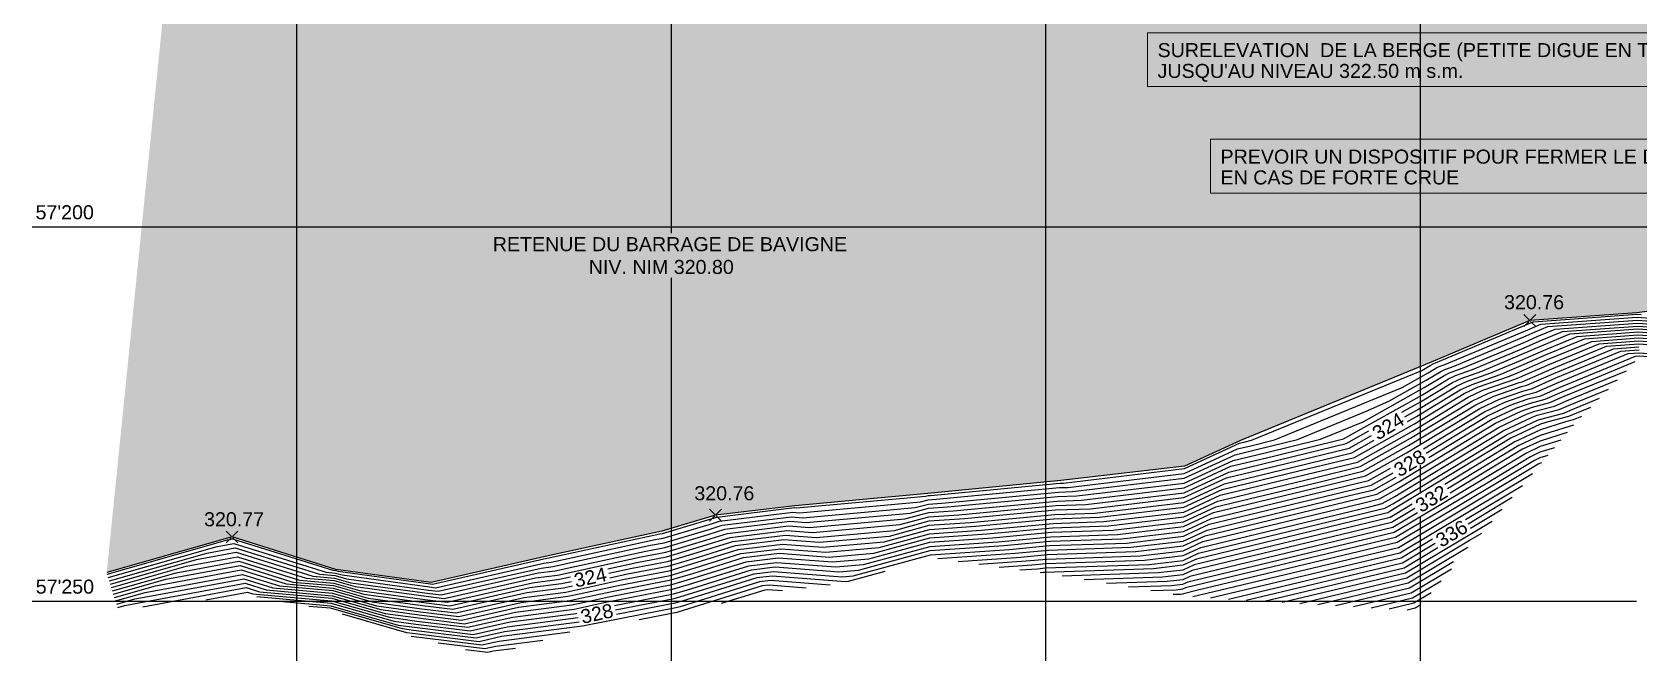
# Model space of a CAD drawing. Extents: x 109417 to 110207, y -57085 to -56659.
# Drawn here: x 109416.6 to 109631.1, y -57084.7 to -57000.7 of the extents above; entities that cross this region are included whole.
import ezdxf
from ezdxf.enums import TextEntityAlignment as Align

# ---------------------------------------------------------------- set-up
doc = ezdxf.new("R2010")
doc.units = 0
doc.header["$MEASUREMENT"] = 0
for name, color, linetype in [('colore lago', 131, 'Continuous'), ('Contorno lago', 150, 'Continuous'), ('Coordinate', 2, 'Continuous'), ('Curve livello', 2, 'Continuous'), ('LIN018CO', 6, 'Continuous'), ('LIN035CO', 1, 'Continuous'), ('TEXT035', 1, 'Continuous'), ('TRATTCOLO-32', 255, 'Continuous')]:
    doc.layers.add(name, color=color, linetype=linetype)
doc.styles.add('ARIAL', font='arial.ttf')

# ---------------------------------------------------------------- blocks, each defined once
blk = doc.blocks.new('quote')
at = {"layer": 'LIN018CO'}
for p, q in [((0.001, 0.001), (-0.001, -0.001)), ((0.001, -0.001), (-0.001, 0.001))]:
    blk.add_line(p, q, dxfattribs=at)
at = {"layer": 'LIN035CO'}
for p, q in [((-0.013, 0.013), (-0.106, 0.106)), ((0.106, 0.106), (0.013, 0.013)), ((-0.013, -0.013), (-0.106, -0.106)), ((0.106, -0.106), (0.013, -0.013))]:
    blk.add_line(p, q, dxfattribs=at)
at = {"layer": 'TEXT035', "style": 'ARIAL'}
blk.add_attdef('VALORE', text='', height=0.25, dxfattribs=at).set_placement((0, 0.33), align=Align.CENTER)

msp = doc.modelspace()

# ---------------------------------------------------------------- hatches: boundary and pattern name
at = {"layer": 'colore lago', "linetype": 'Continuous', "lineweight": 0}
h = msp.add_hatch(color=256, dxfattribs=at)
h.paths.add_polyline_path([(109787.607, -56851.909), (109781.374, -56851.449), (109780.949, -56859.593), (109779.775, -56865.319), (109777.001, -56871.497), (109761.391, -56890.187), (109747.224, -56907.079), (109737.978, -56923.583), (109734.471, -56930.887), (109731.694, -56934.795), (109728.436, -56926.156), (109726.511, -56919.287), (109725.837, -56918.904), (109723.973, -56919.58), (109723.988, -56920.171), (109724.888, -56921.996), (109726.863, -56926.685), (109729.712, -56933.551), (109730.097, -56935.764), (109729.462, -56938.822), (109727.856, -56942.641), (109725.242, -56949.193), (109721.697, -56959.227), (109717.196, -56965.971), (109710.076, -56979.677), (109705.373, -56986.684), (109701.277, -56990.549), (109698.942, -56990.929), (109693.841, -56994.905), (109679.969, -56993.381), (109675.304, -56991.429), (109671.531, -56988.549), (109672.55, -56984.88), (109653.63, -56983.645), (109642.782, -56982.891), (109631.732, -56980.846), (109619.991, -56978.617), (109604.845, -56973.59), (109588.969, -56970.965), (109582.676, -56968.702), (109574.178, -56970.162), (109556.627, -56973.838), (109544.428, -56977.023), (109537.378, -56977.411), (109529.99, -56983.704), (109523.028, -56985.896), (109504.687, -56990.299), (109474.817, -56995.139), (109462.524, -56996.172), (109455.385, -56992.543), (109434.357, -56995.751), (109426.559, -57072.876), (109443.284, -57068.136), (109457.142, -57072.469), (109469.867, -57074.214), (109485.464, -57070.671), (109500.677, -57067.369), (109507.825, -57065.235), (109518.431, -57063.959), (109536.187, -57062.345), (109553.899, -57060.589), (109570.418, -57058.693), (109577.915, -57055.241), (109603.353, -57044.784), (109616.537, -57039.237), (109630.826, -57038.192), (109653.396, -57035.26), (109668.509, -57031.141), (109680.931, -57024.619), (109688.723, -57019.638), (109694.725, -57013.245), (109701.19, -57003.464), (109706.469, -56996.467), (109718.692, -56977.274), (109733.25, -56949.313), (109744.002, -56925.912), (109749.941, -56914.958), (109758.165, -56904.008), (109766.502, -56894.13), (109776.242, -56880.6), (109781.219, -56873.706), (109786.152, -56861.957)])
h.paths.add_polyline_path([(109691.743, -56996.42), (109692.295, -56997.489), (109693.646, -56999.261), (109687.045, -57013.29), (109681.623, -57017.686), (109671.799, -57022.132), (109664.058, -57022.737), (109658.721, -57023.311), (109655.784, -57021.935), (109654.806, -57020.19), (109664.117, -57019.272), (109670.219, -57014.457), (109667.734, -57010.763), (109669.661, -57007.649), (109667.048, -57004.165), (109669.356, -57001.462), (109673.817, -56996.222), (109675.953, -56995.596), (109680.301, -56996.471), (109687.584, -56995.841)], flags=16)
at = {"layer": 'LIN018CO', "linetype": 'Continuous', "lineweight": 0}
for points in [[(109641.357, -57007.986), (109565.488, -57007.986), (109565.488, -57001.377), (109564.906, -57001.377), (109564.906, -57008.568), (109641.357, -57008.568)], [(109649.758, -57022.209), (109573.888, -57022.209), (109573.888, -57015.601), (109573.306, -57015.601), (109573.306, -57022.792), (109649.758, -57022.792)]]:
    msp.add_hatch(color=256, dxfattribs=at).paths.add_polyline_path(points)
at = {"layer": 'TRATTCOLO-32', "linetype": 'Continuous', "lineweight": 0}
for points in [[(109565.488, -57007.986), (109641.94, -57007.986), (109641.94, -57001.99), (109654.523, -56980.257), (109640.853, -57000.795), (109565.488, -57000.795)], [(109650.34, -57016.214), (109675.554, -56981.544), (109649.253, -57015.018), (109573.888, -57015.018), (109573.888, -57022.209), (109650.34, -57022.209)]]:
    msp.add_hatch(color=256, dxfattribs=at).paths.add_polyline_path(points)

# ---------------------------------------------------------------- linework, layer by layer
at = {"layer": 'Contorno lago', "linetype": 'Continuous', "elevation": 322.711, "flags": 128}
msp.add_lwpolyline([(109653.396, -57035.26), (109630.826, -57038.192), (109616.537, -57039.237), (109603.353, -57044.784), (109577.915, -57055.241), (109570.418, -57058.693), (109553.899, -57060.589), (109536.187, -57062.345), (109518.431, -57063.959), (109507.825, -57065.235), (109500.677, -57067.369), (109485.464, -57070.671), (109469.867, -57074.214), (109457.142, -57072.469), (109443.284, -57068.136), (109426.559, -57072.876)], dxfattribs=at)
at = {"layer": 'Coordinate'}
for p, q in [((109451.885, -56888.957), (109451.885, -57084.683)), ((109501.885, -56888.957), (109501.885, -57027.573)), ((109551.885, -56888.957), (109551.885, -57021.661)), ((109601.885, -56922.376), (109601.885, -57055.746)), ((109551.885, -57021.661), (109551.885, -57084.683)), ((109720.327, -57026.75), (109416.601, -57026.75)), ((109501.885, -57033.523), (109501.885, -57084.683)), ((109601.885, -57058.547), (109601.885, -57061.794)), ((109601.885, -57061.794), (109601.885, -57062.239)), ((109601.885, -57065.477), (109601.885, -57084.683)), ((109490.069, -57076.75), (109416.601, -57076.75)), ((109630.743, -57076.75), (109490.069, -57076.75))]:
    msp.add_line(p, q, dxfattribs=at)
at = {"layer": 'Curve livello', "color": 7}
msp.add_line((109594.599, -57051.397, 322), (109597.716, -57049.99, 322), dxfattribs=at)
for points in [[(109597.716, -57049.99), (109602.704, -57047.19), (109604.642, -57046.013), (109605.161, -57045.768), (109606.403, -57045.335), (109616.054, -57041.272), (109617.226, -57040.756), (109618.947, -57040.045), (109630.881, -57039.166), (109633.881, -57039.384), (109651.95, -57037.037), (109655.621, -57036.744), (109668.117, -57033.32), (109671.003, -57031.737), (109681.615, -57026.167), (109688.269, -57021.922), (109689.739, -57020.749), (109694.922, -57015.2), (109695.843, -57014.53)], [(109597.54, -57056.678), (109600.606, -57054.956), (109608.804, -57049.98), (109610.995, -57048.943), (109615.103, -57047.512), (109615.496, -57047.41), (109619.454, -57045.666), (109626.741, -57042.659), (109631.058, -57042.341), (109643.838, -57043.271), (109647.235, -57042.83), (109662.874, -57041.583), (109666.825, -57040.5), (109679.22, -57033.703), (109683.866, -57031.264), (109686.779, -57029.406), (109693.068, -57024.387), (109695.577, -57021.701), (109702.156, -57016.912)], [(109599.833, -57052.096), (109601.655, -57051.073), (109606.723, -57047.996), (109608.078, -57047.355), (109611.326, -57046.224), (109615.274, -57044.562), (109618.34, -57043.211), (109622.844, -57041.352), (109630.97, -57040.753), (109638.859, -57041.328), (109649.592, -57039.934), (109659.248, -57039.163), (109667.471, -57036.91), (109675.112, -57032.72), (109682.741, -57028.716), (109687.524, -57025.664), (109691.404, -57022.568), (109695.25, -57018.451), (109697.364, -57016.912)], [(109602.677, -57056.946), (109610.884, -57051.964), (109613.912, -57050.531), (109616.302, -57049.698), (109617.974, -57049.265), (109620.569, -57048.121), (109630.637, -57043.966), (109631.147, -57043.928), (109634.151, -57044.147)], [(109603.385, -57059.763), (109612.965, -57053.947), (109616.83, -57052.118), (109617.501, -57051.884), (109620.451, -57051.119), (109621.683, -57050.577), (109627.014, -57048.376)], [(109488.922, -57071.476), (109499.155, -57069.25), (109500.956, -57068.901), (109507.113, -57067.07), (109508.707, -57066.572), (109517.95, -57065.437), (109519.494, -57065.556), (109534.489, -57064.213), (109536.241, -57063.737), (109538.038, -57063.613), (109553.626, -57062.141), (109555.465, -57062.078), (109570.394, -57060.295), (109577.203, -57057.15), (109580.237, -57056.418), (109585.51, -57055.129), (109594.599, -57051.397)], [(109493.588, -57072.978), (109496.683, -57072.305), (109501.41, -57071.391), (109505.961, -57070.037), (109510.132, -57068.734), (109517.158, -57067.871), (109521.244, -57068.187), (109531.73, -57067.248), (109536.327, -57066), (109541.045, -57065.674), (109553.207, -57064.526), (109557.871, -57064.366), (109570.355, -57062.874), (109576.049, -57060.245), (109584, -57058.325), (109592.391, -57056.273), (109595.391, -57054.59)], [(109622.36, -57053.186), (109617.922, -57054.57), (109615.046, -57055.931), (109605.537, -57061.703)], [(109489.968, -57076.284), (109494.21, -57075.361), (109501.864, -57073.88), (109504.81, -57073.004), (109511.557, -57070.896), (109516.366, -57070.305), (109522.994, -57070.818), (109528.971, -57070.283), (109536.414, -57068.262), (109544.051, -57067.735), (109552.788, -57066.91), (109560.277, -57066.653), (109570.316, -57065.454), (109574.895, -57063.339), (109587.763, -57060.231), (109593.867, -57058.739), (109597.54, -57056.678)], [(109618.945, -57057.232), (109617.842, -57057.576), (109617.127, -57057.914), (109613.831, -57059.915), (109606.163, -57064.495)], [(109494.492, -57077.884), (109502.317, -57076.37), (109503.658, -57075.971), (109512.981, -57073.058), (109515.573, -57072.739), (109524.745, -57073.45), (109526.212, -57073.318), (109536.5, -57070.524), (109547.058, -57069.796), (109552.368, -57069.294), (109562.683, -57068.941), (109570.277, -57068.034), (109573.741, -57066.434), (109591.527, -57062.138), (109595.343, -57061.205), (109598.289, -57059.552)], [(109545.702, -57072.158), (109550.065, -57071.857), (109551.949, -57071.679), (109565.088, -57071.228), (109570.238, -57070.613), (109572.587, -57069.528), (109595.29, -57064.045), (109596.82, -57063.671), (109598.509, -57062.723), (109603.385, -57059.763)], [(109608.272, -57066.364), (109614.188, -57062.831)], [(109601.192, -57064.335), (109598.054, -57066.209), (109591.44, -57067.791), (109571.433, -57072.623), (109570.199, -57073.193), (109567.494, -57073.516), (109557.049, -57073.874)], [(109606.163, -57064.495), (109598.8, -57068.893), (109572.205, -57075.252), (109570.279, -57075.717), (109570.16, -57075.772), (109569.9, -57075.803), (109568.895, -57075.838)], [(109426.91, -57073.989), (109439.92, -57070.282), (109443.691, -57069.586), (109454.964, -57073.107), (109457.03, -57073.29), (109458.552, -57073.726), (109469.492, -57075.229), (109470.821, -57075.394), (109484.533, -57072.289), (109486.154, -57072.078), (109488.922, -57071.476)], [(109578.677, -57076.567), (109599.545, -57071.576), (109603.895, -57068.978)], [(109588.213, -57077.148), (109600.291, -57074.26), (109608.236, -57069.514)], [(109427.469, -57075.765), (109434.436, -57073.779), (109444.354, -57071.949), (109451.403, -57074.15), (109456.847, -57074.634), (109460.858, -57075.781), (109468.881, -57076.884), (109472.375, -57077.316), (109483.028, -57074.904), (109487.269, -57074.353), (109488.613, -57074.061)], [(109428.028, -57077.54), (109428.952, -57077.277), (109445.017, -57074.311), (109447.841, -57075.194), (109456.665, -57075.977), (109463.164, -57077.837), (109468.27, -57078.539), (109473.929, -57079.239), (109481.522, -57077.52), (109488.384, -57076.628), (109489.968, -57076.284)], [(109450.065, -57076.751), (109456.482, -57077.32), (109465.47, -57079.892), (109467.659, -57080.193), (109475.483, -57081.162), (109480.017, -57080.135), (109489.492, -57078.904)], [(109516.784, -57075.329), (109514.781, -57075.174), (109514.406, -57075.22), (109508.592, -57077.037)], [(109597.749, -57077.73), (109601.036, -57076.943), (109603.343, -57075.566)]]:
    msp.add_lwpolyline(points, dxfattribs=at)
at = {"layer": 'Curve livello'}
for points in [[(109599.46, -57051.481), (109601.917, -57050.102), (109606.203, -57047.501), (109607.348, -57046.958), (109610.096, -57046.002), (109615.469, -57043.74), (109618.062, -57042.597), (109621.87, -57041.025), (109630.947, -57040.357), (109637.615, -57040.842), (109650.182, -57039.209), (109658.341, -57038.559), (109667.632, -57036.013), (109674.085, -57032.474), (109682.459, -57028.078), (109687.71, -57024.729), (109690.988, -57022.113), (109695.168, -57017.638), (109696.166, -57016.912)], [(109600.206, -57052.71), (109601.393, -57052.044), (109607.243, -57048.492), (109608.807, -57047.752), (109612.557, -57046.446), (109615.078, -57045.385), (109618.619, -57043.825), (109623.818, -57041.679), (109630.992, -57041.15), (109640.104, -57041.814), (109649.003, -57040.658), (109660.154, -57039.768), (109667.309, -57037.808), (109676.139, -57032.966), (109683.022, -57029.353), (109687.338, -57026.599), (109691.82, -57023.023), (109695.332, -57019.263), (109698.562, -57016.912)], [(109427.189, -57074.877), (109437.178, -57072.031), (109444.023, -57070.767), (109453.183, -57073.629), (109456.939, -57073.962), (109459.705, -57074.754), (109469.187, -57076.057), (109471.598, -57076.355), (109483.78, -57073.596), (109486.712, -57073.216), (109497.919, -57070.778), (109501.183, -57070.146), (109506.537, -57068.554), (109509.419, -57067.653), (109517.554, -57066.654), (109520.369, -57066.872), (109533.11, -57065.731), (109536.284, -57064.869), (109539.541, -57064.644), (109553.417, -57063.333), (109556.668, -57063.222), (109570.375, -57061.585), (109576.626, -57058.698), (109582.119, -57057.371), (109591.653, -57055.041), (109602.179, -57049.131), (109605.683, -57047.005), (109606.619, -57046.561), (109608.865, -57045.779), (109615.664, -57042.917), (109617.783, -57041.983), (109620.896, -57040.699), (109630.925, -57039.96), (109636.37, -57040.356)], [(109489.053, -57072.077), (109498.537, -57070.014), (109501.07, -57069.524), (109506.825, -57067.812), (109509.063, -57067.113), (109517.752, -57066.045), (109519.931, -57066.214), (109533.799, -57064.972), (109536.262, -57064.303), (109538.79, -57064.129), (109553.521, -57062.737), (109556.067, -57062.65), (109570.384, -57060.94), (109576.915, -57057.924), (109581.178, -57056.894), (109588.587, -57055.083), (109594.256, -57052.755), (109602.441, -57048.161), (109605.162, -57046.509), (109605.89, -57046.165), (109607.634, -57045.557), (109615.859, -57042.095), (109617.505, -57041.369), (109619.921, -57040.372), (109630.903, -57039.563), (109635.125, -57039.87)], [(109427.748, -57076.653), (109431.694, -57075.528), (109444.686, -57073.13), (109449.622, -57074.672), (109456.756, -57075.305), (109462.011, -57076.809), (109468.576, -57077.711), (109473.152, -57078.278), (109482.275, -57076.212), (109487.827, -57075.491), (109495.447, -57073.833), (109501.637, -57072.636), (109505.386, -57071.521), (109510.844, -57069.815), (109516.762, -57069.088), (109522.119, -57069.503), (109530.351, -57068.766), (109536.37, -57067.131), (109542.548, -57066.705), (109552.997, -57065.718), (109559.074, -57065.51), (109570.336, -57064.164), (109575.472, -57061.792), (109585.882, -57059.278), (109593.129, -57057.506), (109601.131, -57053.015), (109607.763, -57048.988), (109609.536, -57048.149), (109613.788, -57046.668), (109614.883, -57046.207), (109618.897, -57044.439), (109624.792, -57042.006), (109631.014, -57041.547), (109641.349, -57042.299)], [(109489.837, -57075.683), (109494.829, -57074.597), (109501.75, -57073.258), (109505.098, -57072.262), (109511.2, -57070.355), (109516.564, -57069.697), (109522.557, -57070.161), (109529.661, -57069.524), (109536.392, -57067.696), (109543.3, -57067.22), (109552.892, -57066.314), (109559.676, -57066.081), (109570.326, -57064.809), (109575.184, -57062.566), (109586.823, -57059.755), (109593.498, -57058.123), (109600.868, -57053.986), (109608.284, -57049.484), (109610.266, -57048.546), (109614.803, -57046.966), (109614.877, -57046.947), (109619.176, -57045.052), (109625.766, -57042.332), (109631.036, -57041.944), (109642.593, -57042.785)], [(109439.791, -57076.519), (109445.349, -57075.493), (109446.06, -57075.715), (109456.573, -57076.649), (109464.317, -57078.865), (109467.964, -57079.366), (109474.706, -57080.2), (109480.77, -57078.827), (109488.942, -57077.766), (109492.974, -57076.889), (109502.09, -57075.125), (109504.234, -57074.488), (109512.269, -57071.977), (109515.97, -57071.522), (109523.869, -57072.134), (109527.592, -57071.801), (109536.457, -57069.393), (109545.555, -57068.765), (109552.578, -57068.102), (109561.48, -57067.797), (109570.297, -57066.744), (109574.318, -57064.887), (109589.645, -57061.185), (109594.605, -57059.972), (109600.082, -57056.898), (109609.844, -57050.972), (109612.454, -57049.737), (109615.702, -57048.605), (109616.735, -57048.338), (109620.012, -57046.894), (109628.689, -57043.312), (109631.103, -57043.135)], [(109490.099, -57076.885), (109493.592, -57076.125), (109501.977, -57074.503), (109504.522, -57073.746), (109511.913, -57071.436), (109516.168, -57070.914), (109523.432, -57071.476), (109528.281, -57071.042), (109536.435, -57068.827), (109544.803, -57068.25), (109552.683, -57067.506), (109560.878, -57067.225), (109570.306, -57066.099), (109574.607, -57064.113), (109588.704, -57060.708), (109594.236, -57059.356), (109600.344, -57055.927), (109609.324, -57050.476), (109611.724, -57049.34), (109615.402, -57048.059), (109616.116, -57047.874), (109619.733, -57046.28), (109627.715, -57042.986), (109631.081, -57042.738)], [(109602.317, -57056.353), (109610.364, -57051.468), (109613.183, -57050.134), (109616.002, -57049.152), (109617.354, -57048.801), (109620.29, -57047.508), (109629.663, -57043.639), (109631.125, -57043.531), (109639.734, -57044.158)], [(109540.233, -57071.401), (109548.561, -57070.826), (109552.159, -57070.486), (109563.886, -57070.085), (109570.258, -57069.323), (109573.164, -57067.981), (109593.408, -57063.092), (109596.082, -57062.438), (109599.033, -57060.781), (109611.925, -57052.955), (109615.371, -57051.324), (109616.902, -57050.791), (109619.212, -57050.192), (109621.126, -57049.349), (109629.407, -57045.931)], [(109603.037, -57057.539), (109611.405, -57052.46), (109614.642, -57050.927), (109616.602, -57050.245), (109618.593, -57049.728), (109620.847, -57048.735), (109630.604, -57044.708)], [(109603.025, -57059.17), (109612.445, -57053.451), (109616.1, -57051.721), (109617.201, -57051.338), (109619.832, -57050.656), (109621.404, -57049.963), (109628.211, -57047.154)], [(109624.621, -57050.822), (109622.24, -57051.804), (109621.69, -57052.047), (109618.974, -57052.751), (109617.962, -57053.067), (109614.005, -57054.939), (109597.984, -57064.665), (109597.558, -57064.904), (109597.171, -57064.999), (109572.01, -57071.076), (109570.219, -57071.903), (109566.291, -57072.372), (109551.739, -57072.871), (109551.568, -57072.887), (109551.171, -57072.914)], [(109603.745, -57060.356), (109613.485, -57054.443), (109617.559, -57052.515), (109617.801, -57052.431), (109621.07, -57051.583), (109621.961, -57051.191), (109625.817, -57049.599)], [(109623.424, -57052.044), (109622.518, -57052.418), (109622.309, -57052.51), (109621.276, -57052.778), (109617.942, -57053.818), (109614.526, -57055.435), (109605.177, -57061.11)], [(109493.458, -57072.378), (109497.301, -57071.541), (109501.297, -57070.769), (109506.249, -57069.295), (109509.775, -57068.194), (109517.356, -57067.262), (109520.806, -57067.529), (109532.42, -57066.489), (109536.306, -57065.434), (109540.293, -57065.159), (109553.312, -57063.93), (109557.27, -57063.794), (109570.365, -57062.23), (109576.338, -57059.471), (109583.06, -57057.848), (109592.022, -57055.657), (109595.018, -57053.975)], [(109493.719, -57073.579), (109496.065, -57073.069), (109501.523, -57072.013), (109505.674, -57070.779), (109510.488, -57069.275), (109516.96, -57068.479), (109521.682, -57068.845), (109531.04, -57068.007), (109536.349, -57066.565), (109541.796, -57066.189), (109553.102, -57065.122), (109558.473, -57064.938), (109570.345, -57063.519), (109575.761, -57061.019), (109584.941, -57058.801), (109592.76, -57056.89), (109595.763, -57055.204)], [(109620.653, -57055.209), (109617.882, -57056.073), (109616.086, -57056.923), (109607.811, -57061.946), (109598.427, -57067.551), (109581.822, -57071.522), (109570.856, -57074.17), (109570.18, -57074.483), (109568.697, -57074.66), (109562.972, -57074.856)], [(109621.506, -57054.197), (109617.902, -57055.321), (109615.566, -57056.427), (109605.897, -57062.296)], [(109619.799, -57056.22), (109617.862, -57056.824), (109616.606, -57057.419), (109610.821, -57060.931), (109605.814, -57063.921)], [(109494.358, -57077.265), (109502.204, -57075.748), (109503.946, -57075.229), (109512.625, -57072.517), (109515.771, -57072.131), (109524.307, -57072.792), (109526.902, -57072.559), (109536.479, -57069.959), (109546.306, -57069.281), (109552.473, -57068.698), (109562.081, -57068.369), (109570.287, -57067.389), (109574.03, -57065.66), (109590.586, -57061.662), (109594.974, -57060.589), (109597.916, -57058.938)], [(109542.968, -57071.779), (109549.313, -57071.341), (109552.054, -57071.083), (109564.487, -57070.656), (109570.248, -57069.968), (109572.876, -57068.755), (109594.349, -57063.569), (109596.451, -57063.055), (109598.771, -57061.752), (109603.025, -57059.17)], [(109618.092, -57058.243), (109617.822, -57058.328), (109617.647, -57058.41), (109616.84, -57058.9), (109606.511, -57065.069)], [(109537.499, -57071.022), (109547.81, -57070.311), (109552.263, -57069.89), (109563.284, -57069.513), (109570.267, -57068.679), (109573.453, -57067.208), (109592.467, -57062.615), (109595.712, -57061.822), (109598.661, -57060.166)], [(109548.437, -57072.536), (109550.816, -57072.372), (109551.844, -57072.275), (109565.69, -57071.8), (109570.229, -57071.258), (109572.299, -57070.302), (109596.231, -57064.522), (109597.189, -57064.288), (109598.247, -57063.694), (109603.745, -57060.356)], [(109573.909, -57076.276), (109599.172, -57070.235), (109616.899, -57059.647)], [(109607.924, -57065.79), (109615.543, -57061.239)], [(109600.835, -57063.746), (109598.782, -57064.992), (109597.868, -57065.538), (109596.249, -57065.925), (109571.722, -57071.849), (109570.209, -57072.548), (109566.893, -57072.944), (109554.088, -57073.383)], [(109601.541, -57064.909), (109598.24, -57066.88), (109586.631, -57069.656), (109571.145, -57073.397), (109570.19, -57073.838), (109568.096, -57074.088), (109560.01, -57074.365)], [(109605.814, -57063.921), (109598.613, -57068.222), (109577.013, -57073.387), (109570.568, -57074.944), (109570.17, -57075.127), (109569.299, -57075.232), (109565.933, -57075.347)], [(109606.511, -57065.069), (109598.986, -57069.564), (109571.525, -57076.13)], [(109583.445, -57076.857), (109599.918, -57072.918), (109611.476, -57066.015)], [(109608.62, -57066.938), (109612.832, -57064.423)], [(109608.576, -57068.529), (109610.121, -57067.606)], [(109427.049, -57074.433), (109438.549, -57071.156), (109443.857, -57070.176), (109454.074, -57073.368), (109456.985, -57073.626), (109459.129, -57074.24), (109469.34, -57075.643), (109471.209, -57075.874), (109484.157, -57072.943), (109486.433, -57072.647), (109489.053, -57072.077)], [(109576.293, -57076.421), (109599.359, -57070.905), (109603.547, -57068.404)], [(109581.061, -57076.712), (109599.732, -57072.247), (109604.244, -57069.552)], [(109585.829, -57077.003), (109600.104, -57073.589), (109608.576, -57068.529)], [(109427.329, -57075.321), (109435.807, -57072.905), (109444.188, -57071.358), (109452.293, -57073.889), (109456.893, -57074.298), (109460.282, -57075.268), (109469.034, -57076.47), (109471.986, -57076.836), (109483.404, -57074.25), (109486.99, -57073.784), (109488.482, -57073.46)], [(109590.597, -57077.293), (109600.477, -57074.931), (109606.352, -57071.422)], [(109592.981, -57077.439), (109600.664, -57075.602), (109606.054, -57072.382)], [(109427.608, -57076.209), (109433.065, -57074.654), (109444.52, -57072.539), (109450.512, -57074.411), (109456.802, -57074.97), (109461.435, -57076.295), (109468.728, -57077.298), (109472.763, -57077.797), (109482.651, -57075.558), (109487.548, -57074.922), (109488.744, -57074.662)], [(109431.55, -57076.176), (109444.851, -57073.721), (109448.732, -57074.933), (109456.71, -57075.641), (109462.587, -57077.323), (109468.423, -57078.125), (109473.54, -57078.758), (109481.899, -57076.866), (109488.105, -57076.06), (109489.837, -57075.683)], [(109523.107, -57074.571), (109515.177, -57073.957), (109513.694, -57074.139), (109503.083, -57077.455), (109502.544, -57077.615), (109490.502, -57079.944), (109490.057, -57080.041), (109479.264, -57081.443), (109476.26, -57082.123), (109467.353, -57081.021), (109466.623, -57080.92), (109458.013, -57078.456)], [(109530.423, -57072.746), (109525.523, -57074.077), (109525.182, -57074.107), (109515.375, -57073.348), (109513.338, -57073.598), (109503.37, -57076.713), (109502.431, -57076.992), (109494.627, -57078.502)], [(109519.946, -57074.95), (109514.979, -57074.565), (109514.05, -57074.679), (109502.795, -57078.196), (109502.657, -57078.237), (109497.644, -57079.207)], [(109595.365, -57077.584), (109600.85, -57076.273), (109604.699, -57073.974)], [(109427.888, -57077.096), (109430.323, -57076.403), (109431.55, -57076.176)], [(109431.378, -57077.45), (109445.183, -57074.902), (109446.951, -57075.454), (109456.619, -57076.313), (109463.74, -57078.351), (109468.117, -57078.952), (109474.317, -57079.72), (109481.146, -57078.173), (109488.663, -57077.197), (109490.099, -57076.885)], [(109446.592, -57076.102), (109456.527, -57076.985), (109464.893, -57079.379), (109467.812, -57079.78), (109475.095, -57080.681), (109480.393, -57079.481), (109489.221, -57078.335), (109489.361, -57078.304)], [(109489.62, -57079.493), (109479.641, -57080.789), (109475.872, -57081.642), (109467.506, -57080.607), (109466.046, -57080.406), (109456.436, -57077.656), (109453.537, -57077.399)], [(109600.133, -57077.875), (109601.223, -57077.614), (109601.987, -57077.158)], [(109488.373, -57080.865), (109478.888, -57082.097), (109476.649, -57082.604), (109467.201, -57081.434), (109467.199, -57081.434), (109467.182, -57081.429)], [(109484.757, -57081.939), (109478.512, -57082.75), (109477.037, -57083.084), (109470.811, -57082.314)], [(109481.141, -57083.014), (109478.135, -57083.404), (109477.426, -57083.565), (109474.429, -57083.194)]]:
    msp.add_lwpolyline(points, dxfattribs=at)
at = {"layer": 'Curve livello', "linetype": 'Continuous'}
for points in [[(109426.63, -57073.102), (109442.662, -57068.533), (109443.359, -57068.404), (109456.745, -57072.585), (109457.122, -57072.619), (109457.399, -57072.698), (109469.798, -57074.402), (109470.044, -57074.432), (109485.286, -57070.981), (109485.596, -57070.941), (109500.392, -57067.722), (109500.73, -57067.657), (109507.689, -57065.587), (109507.994, -57065.491), (109518.346, -57064.219), (109518.619, -57064.241), (109535.869, -57062.696), (109536.197, -57062.606), (109536.535, -57062.583), (109553.836, -57060.949), (109554.263, -57060.934), (109570.414, -57059.005), (109577.78, -57055.603), (109578.356, -57055.464), (109579.356, -57055.22), (109602.103, -57045.88), (109603.228, -57045.248), (109603.602, -57045.021), (109603.702, -57044.974), (109603.942, -57044.89), (109616.445, -57039.627), (109616.669, -57039.528), (109616.999, -57039.392), (109630.836, -57038.372), (109631.391, -57038.413)], [(109488.791, -57070.875), (109499.774, -57068.486), (109500.843, -57068.279), (109507.401, -57066.328), (109508.35, -57066.032), (109518.148, -57064.828), (109519.056, -57064.898), (109535.179, -57063.454), (109536.219, -57063.172), (109537.286, -57063.098), (109553.731, -57061.545), (109554.864, -57061.506), (109570.404, -57059.65), (109577.492, -57056.377), (109579.296, -57055.941), (109582.433, -57055.174), (109599.487, -57048.172), (109602.966, -57046.219), (109604.122, -57045.517), (109604.431, -57045.371), (109605.172, -57045.113), (109616.249, -57040.449), (109616.948, -57040.142), (109617.973, -57039.719), (109630.859, -57038.769), (109632.636, -57038.898)], [(109426.77, -57073.545), (109441.291, -57069.407), (109443.525, -57068.995), (109455.855, -57072.846), (109457.076, -57072.955), (109457.976, -57073.212), (109469.645, -57074.815), (109470.432, -57074.913), (109484.909, -57071.635), (109485.875, -57071.509), (109488.791, -57070.875)]]:
    msp.add_lwpolyline(points, dxfattribs=at)
at = {"layer": 'LIN018CO', "linetype": 'Continuous', "lineweight": 0, "elevation": 322.711}
msp.add_lwpolyline([(109654.523, -56980.257), (109641.94, -57001.99), (109641.94, -57007.986), (109565.488, -57007.986), (109565.488, -57000.795), (109640.853, -57000.795)], close=True, dxfattribs=at)
at = {"layer": 'LIN018CO', "linetype": 'Continuous', "lineweight": 0}
msp.add_lwpolyline([(109650.34, -57016.214), (109650.34, -57022.209), (109573.888, -57022.209), (109573.888, -57015.018), (109649.253, -57015.018), (109675.554, -56981.544)], close=True, dxfattribs=at)

# ---------------------------------------------------------------- block references
ref = msp.add_blockref('quote', (109616.537, -57039.237, 320.763), dxfattribs=dict(xscale=7.500000000000001, yscale=7.500000000000001, zscale=7.500000000000001, rotation=6.832412538883198e-07))
ref.add_attrib('VALORE', '320.76', dxfattribs={"layer": 'TEXT035', "height": 1.875, "rotation": 0, "style": 'ARIAL'}).set_placement((109617.088, -57037.712, 320.763), align=Align.CENTER)
ref = msp.add_blockref('quote', (109507.825, -57065.235, 320.763), dxfattribs=dict(xscale=7.500000000000001, yscale=7.500000000000001, zscale=7.500000000000001, rotation=6.832412538883198e-07))
ref.add_attrib('VALORE', '320.76', dxfattribs={"layer": 'TEXT035', "height": 1.875, "rotation": 0, "style": 'ARIAL'}).set_placement((109509.001, -57063.23, 320.763), align=Align.CENTER)
ref = msp.add_blockref('quote', (109443.284, -57068.136, 320.773), dxfattribs=dict(xscale=7.500000000000001, yscale=7.500000000000001, zscale=7.500000000000001, rotation=6.832412538883198e-07))
ref.add_attrib('VALORE', '320.77', dxfattribs={"layer": 'TEXT035', "height": 1.875, "rotation": 0, "style": 'ARIAL'}).set_placement((109443.555, -57066.703, 320.773), align=Align.CENTER)

# ---------------------------------------------------------------- texts
at = {"layer": 'Coordinate', "color": 1, "linetype": 'Continuous', "lineweight": 0, "style": 'ARIAL'}
for s, p in [("57'200", (109417.06, -57025.705)), ("57'250", (109417.083, -57075.705))]:
    msp.add_text(s, height=1.875, rotation=0, dxfattribs=at).set_placement(p)
at = {"layer": 'TEXT035', "style": 'ARIAL'}
for s, p in [('SURELEVATION  DE LA BERGE (PETITE DIGUE EN TERRE)', (109566.837, -57003.112, 645.421)), ("JUSQU'AU NIVEAU 322.50 m s.m.", (109566.837, -57005.891, 645.421)), ('PREVOIR UN DISPOSITIF POUR FERMER LE DRAINAGE', (109575.237, -57017.336, 322.711)), ('EN CAS DE FORTE CRUE', (109575.237, -57020.114, 322.711))]:
    msp.add_text(s, height=1.875, rotation=0, dxfattribs=at).set_placement(p, align=Align.MIDDLE_LEFT)
for s, p in [('RETENUE DU BARRAGE DE BAVIGNE', (109478.093, -57029.965)), ('NIV. NIM 320.80', (109490.901, -57033.01))]:
    msp.add_text(s, height=1.875, rotation=0, dxfattribs=at).set_placement(p)
at = {"layer": 'TEXT035', "linetype": 'Continuous', "lineweight": 0, "style": 'ARIAL'}
for s, rotation, p in [('324', 31.2601, (109597.619, -57053.339, 324)), ('328', 31.2601, (109600.498, -57058.269, 328)), ('332', 31.2601, (109603.378, -57063.014, 332)), ('336', 31.2601, (109606.088, -57067.669, 336)), ('324', 12.27339, (109491.109, -57073.518, 324)), ('328', 12.27339, (109491.989, -57078.368, 328))]:
    msp.add_text(s, height=1.875, rotation=rotation, dxfattribs=at).set_placement(p, align=Align.MIDDLE)

doc.saveas('drawing.dxf')
